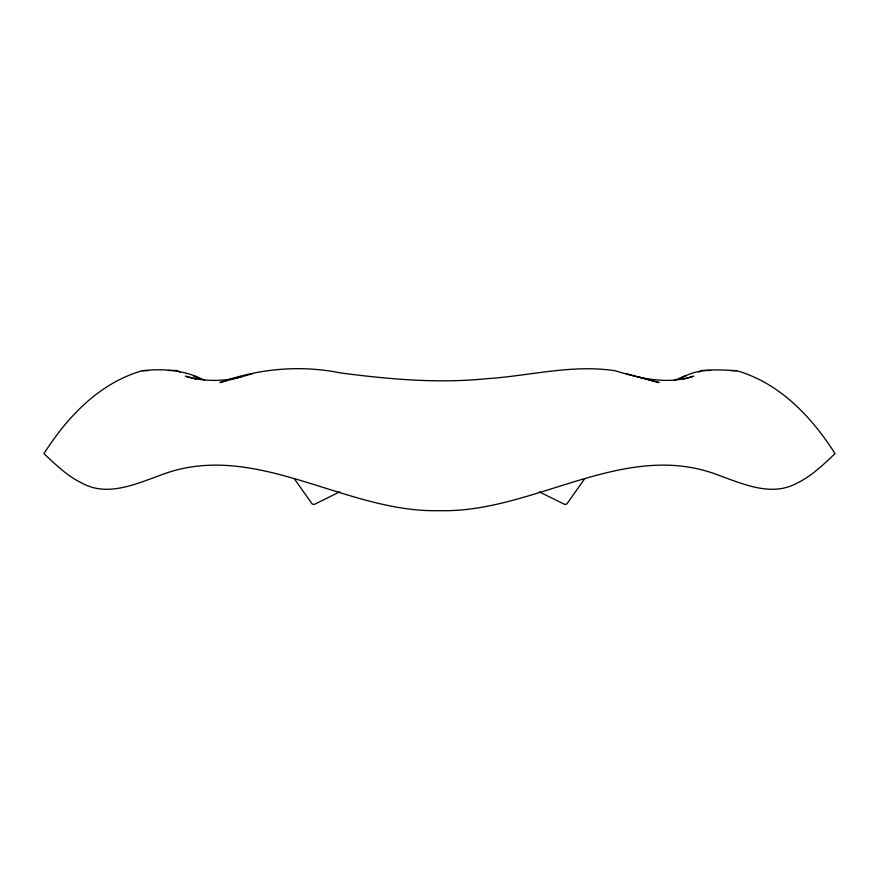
<?xml version="1.0" encoding="UTF-8"?>
<svg xmlns="http://www.w3.org/2000/svg" width="879" height="879" viewBox="0 0 879 879"><rect width="100%" height="100%" fill="white"/><g stroke="black" fill="none" stroke-linecap="round" stroke-linejoin="round"><path stroke-width="1.32" d="M584.854 478.473L566.768 504.074L564.747 504.447L539.288 491.844M680.742 378.574C697.344 367.883 717.846 369.696 736.679 370.707C779.662 382.969 811.68 416.954 835.05 453.619C823.392 464.606 811.702 476.022 797.077 483.098C772.158 496.888 744.403 484.538 720.121 475.814C625.211 437.918 534.828 513.259 439.5 510.644C344.172 513.259 253.789 437.918 158.879 475.814C134.597 484.538 106.842 496.888 81.923 483.098C67.298 476.022 55.608 464.606 43.95 453.619C67.32 416.954 99.338 382.969 142.321 370.707C163.703 368.334 185.381 370.202 204.664 380.354M678.181 379.541L685.4 375.751L674.336 380.354M339.712 491.844L314.253 504.447L312.232 504.074L294.146 478.473M698.64 372.037L702.376 370.433L710.617 370.498M683.093 379.19L693.608 376.201C667.71 384.903 640.571 378.508 615.344 370.817C572.548 364.06 530.18 375.816 487.559 378.629C438.599 383.673 389.408 379.31 340.788 372.971C300.321 364.752 258.668 368.543 219.926 382.574L252.57 373.762M241.417 376.805C223.09 381.739 203.598 381.651 185.392 376.201L195.907 379.19M142.321 370.707L147.804 370.663M168.383 370.498L176.624 370.433L180.36 372.037M731.196 370.663L736.679 370.707M637.583 376.805L659.074 382.574L626.43 373.762M200.819 379.541L193.6 375.751L198.258 378.574"/></g></svg>
